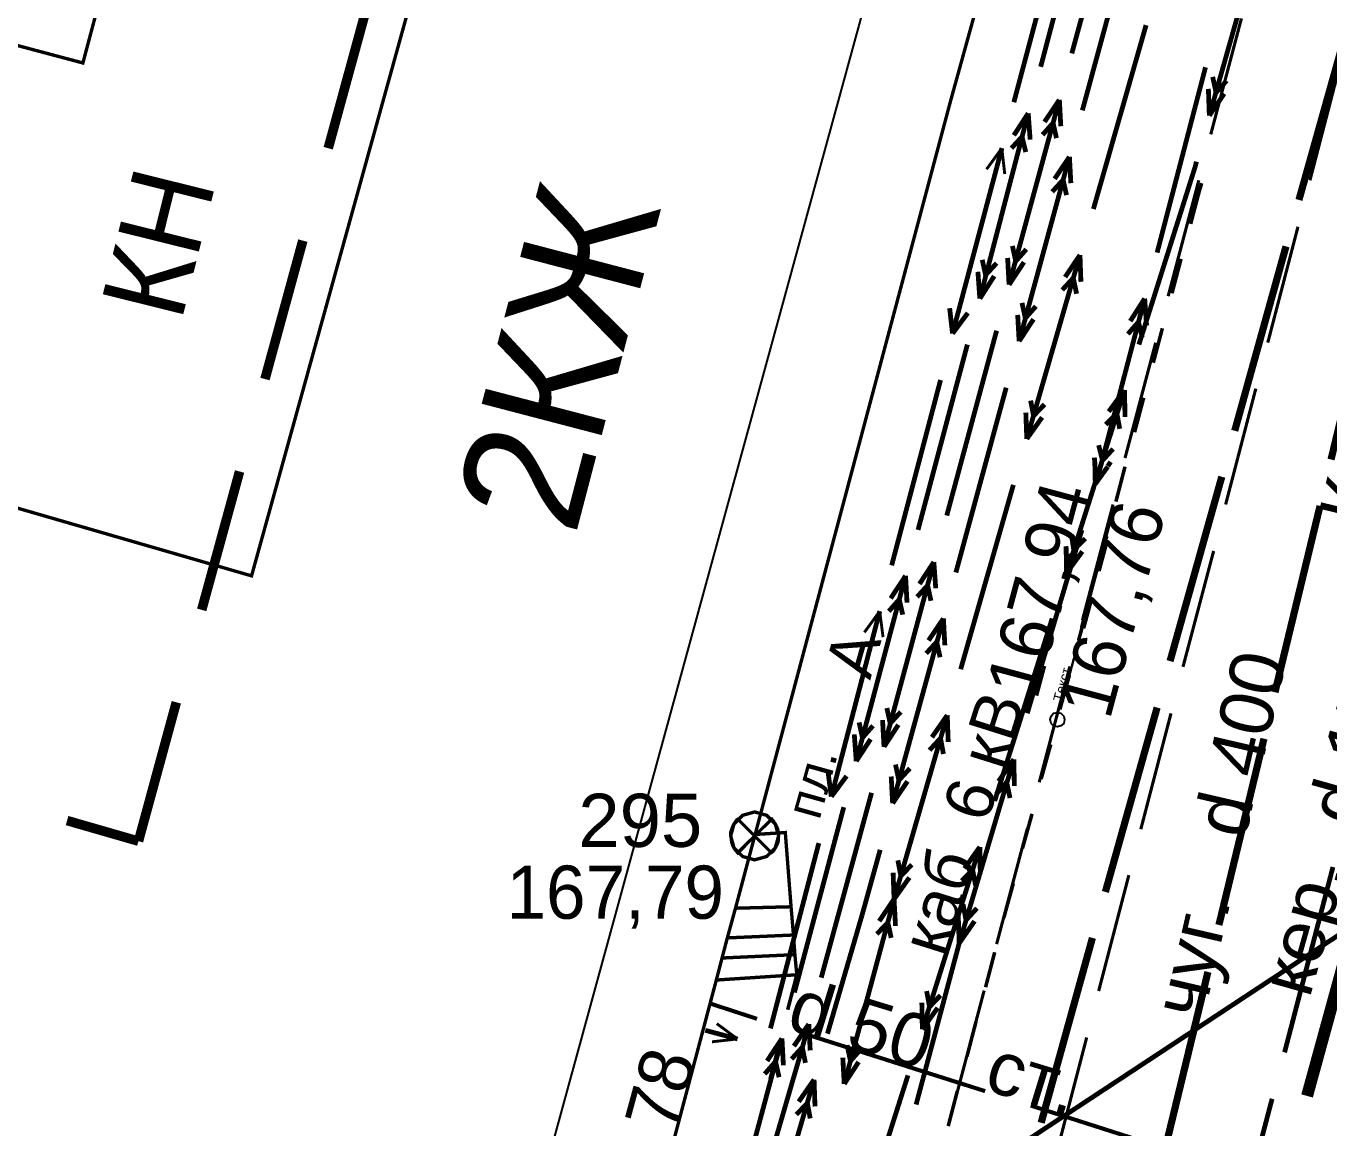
# Model space of a CAD drawing. Extents: x -2634 to -2115, y -2142 to -1393.
# Drawn here: x -2234.36 to -2207.16, y -1567.32 to -1544.31 of the extents above; entities that cross this region are included whole.
import ezdxf

# ---------------------------------------------------------------- set-up
doc = ezdxf.new("R2010")
doc.units = 0
doc.header["$MEASUREMENT"] = 0
for name, color, linetype in [('500_Геодез-Пункты_гео', 7, 'Continuous'), ('500_Дополн-Бордюры__п', 7, 'Continuous'), ('500_Дополн-Ступени__л', 7, 'Continuous'), ('500_Дороги-Проезжие_ч', 7, 'Continuous'), ('500_Линии_-ЛЭП_кабель', 7, 'Continuous'), ('500_Линии_-Электрокаб', 7, 'Continuous'), ('500_Рельеф-Высотные_о', 7, 'Continuous'), ('500_Строен-Дополнения', 7, 'Continuous'), ('500_Строен-Здания', 7, 'Continuous'), ('500_Трубоп-Водопровод', 7, 'Continuous'), ('500_Трубоп-Канализаци', 7, 'Continuous'), ('500_Трубоп-Сооружения', 7, 'Continuous'), ('500_Трубоп-Теплосети', 7, 'Continuous'), ('Красные_ли-Красные_ли', 7, 'Continuous'), ('Красные_ли-Линии_регу', 7, 'Continuous')]:
    doc.layers.add(name, color=color, linetype=linetype)
doc.styles.add('TARIAL', font='Arial')

msp = doc.modelspace()

# ---------------------------------------------------------------- linework, layer by layer
at = {"layer": '500_Геодез-Пункты_гео', "color": 0}
msp.add_lwpolyline([(-2217.65, -1560.22), (-2217.65, -1560.22), (-2217.65, -1560.22), (-2217.65, -1560.22)], close=True, dxfattribs=at)
for points, const_width in [([(-2219.15, -1560.72), (-2218.9, -1560.79), (-2218.72, -1560.97), (-2218.65, -1561.22), (-2218.72, -1561.47), (-2218.9, -1561.65), (-2219.15, -1561.72), (-2219.4, -1561.65), (-2219.58, -1561.47), (-2219.65, -1561.22), (-2219.58, -1560.97), (-2219.4, -1560.79)], 0.07), ([(-2219.15, -1561.22), (-2219.5, -1561.58), (-2219.55, -1561.52), (-2219.58, -1561.48), (-2219.61, -1561.42), (-2219.63, -1561.36), (-2219.64, -1561.29), (-2219.65, -1561.21), (-2219.65, -1561.14), (-2219.62, -1561.05), (-2219.59, -1560.98), (-2219.55, -1560.92), (-2219.52, -1560.88), (-2219.5, -1560.87)], 0.065), ([(-2219.15, -1561.22), (-2218.79, -1560.87), (-2218.75, -1560.92), (-2218.7, -1561), (-2218.67, -1561.07), (-2218.65, -1561.15), (-2218.65, -1561.21), (-2218.65, -1561.29), (-2218.66, -1561.35), (-2218.68, -1561.4), (-2218.71, -1561.46), (-2218.74, -1561.51), (-2218.77, -1561.55), (-2218.8, -1561.57)], 0.065)]:
    msp.add_lwpolyline(points, close=True, dxfattribs=dict(at, const_width=const_width))
at = {"layer": '500_Геодез-Пункты_гео', "color": 0, "const_width": 0.065}
for points in [[(-2219.5, -1561.57), (-2218.8, -1560.87)], [(-2219.5, -1560.87), (-2218.8, -1561.57)]]:
    msp.add_lwpolyline(points, dxfattribs=at)
at = {"layer": '500_Дополн-Бордюры__п', "color": 1, "const_width": 0.075}
for points in [[(-2210.05, -1548.44), (-2209.86, -1547.72)], [(-2209.82, -1547.59), (-2209.92, -1547.93)], [(-2210.44, -1549.89), (-2210.25, -1549.17)], [(-2210.83, -1551.34), (-2210.64, -1550.62)], [(-2211.22, -1552.79), (-2211.03, -1552.07)], [(-2211.61, -1554.24), (-2211.42, -1553.51)], [(-2212, -1555.69), (-2211.8, -1554.96)], [(-2212.39, -1557.14), (-2212.19, -1556.41)], [(-2212.78, -1558.58), (-2212.58, -1557.86)], [(-2213.17, -1560.03), (-2212.97, -1559.31)], [(-2213.56, -1561.48), (-2213.36, -1560.76)], [(-2213.95, -1562.93), (-2213.75, -1562.21)], [(-2214.33, -1564.38), (-2214.14, -1563.65)], [(-2218.27, -1564.12), (-2218.46, -1564.85)], [(-2214.72, -1565.83), (-2214.53, -1565.1)], [(-2218.64, -1565.58), (-2218.83, -1566.3)], [(-2215.11, -1567.28), (-2214.92, -1566.55)], [(-2219.01, -1567.03), (-2219.2, -1567.76)]]:
    msp.add_lwpolyline(points, dxfattribs=at)
at = {"layer": '500_Дополн-Ступени__л', "color": 0, "const_width": 0.07}
for points in [[(-2219.55, -1562.73), (-2218.39, -1562.7), (-2218.34, -1563.29), (-2219.72, -1563.35)], [(-2219.72, -1563.35), (-2218.34, -1563.29), (-2218.31, -1563.7), (-2219.83, -1563.77)], [(-2219.83, -1563.77), (-2218.31, -1563.7), (-2218.27, -1564.12), (-2219.95, -1564.23)]]:
    msp.add_lwpolyline(points, close=True, dxfattribs=at)
at = {"layer": '500_Линии_-ЛЭП_кабель', "color": 2, "const_width": 0.1}
msp.add_lwpolyline([(-2225.5, -1575.51), (-2196.19, -1556.19)], dxfattribs=at)
at = {"layer": '500_Линии_-Электрокаб', "color": 12, "const_width": 0.1}
for points in [[(-2211.48, -1541.02), (-2212.53, -1544.88)], [(-2212.16, -1541.29), (-2213.18, -1545.16)], [(-2211.26, -1542.21), (-2212.31, -1546.07)], [(-2208.57, -1542.33), (-2209.66, -1546.18)], [(-2212.08, -1548.13), (-2210.98, -1544.29)], [(-2210.75, -1549.04), (-2209.74, -1545.17)], [(-2209.59, -1545.37), (-2209.52, -1545.7)], [(-2209.68, -1545.62), (-2209.66, -1546.18)], [(-2209.3, -1545.45), (-2209.52, -1545.7)], [(-2212.79, -1545.85), (-2213.84, -1549.71)], [(-2212.79, -1545.85), (-2213.1, -1546.31)], [(-2212.79, -1545.85), (-2212.76, -1546.4)], [(-2209.35, -1545.72), (-2209.66, -1546.18)], [(-2213.44, -1546.13), (-2214.45, -1550)], [(-2213.44, -1546.13), (-2213.74, -1546.59)], [(-2213.44, -1546.13), (-2213.4, -1546.68)], [(-2212.92, -1546.33), (-2213.14, -1546.58)], [(-2212.92, -1546.34), (-2212.85, -1546.65)], [(-2213.57, -1546.62), (-2213.79, -1546.86)], [(-2213.57, -1546.62), (-2213.49, -1546.94)], [(-2212.58, -1547.04), (-2213.13, -1549.06)], [(-2212.58, -1547.04), (-2212.89, -1547.5)], [(-2212.58, -1547.04), (-2212.55, -1547.59)], [(-2209.95, -1547.23), (-2211.13, -1550.96)], [(-2209.93, -1547.14), (-2209.95, -1547.23)], [(-2212.71, -1547.52), (-2212.94, -1547.77)], [(-2212.71, -1547.53), (-2212.64, -1547.84)], [(-2213.77, -1548.9), (-2213.7, -1549.22)], [(-2214.4, -1549.19), (-2214.33, -1549.51)], [(-2213.87, -1549.15), (-2213.84, -1549.71)], [(-2213.48, -1548.97), (-2213.7, -1549.22)], [(-2213.13, -1549.06), (-2213.63, -1550.89)], [(-2213.47, -1552.93), (-2212.36, -1549.09)], [(-2212.67, -1549.55), (-2212.36, -1549.09)], [(-2212.34, -1549.65), (-2212.36, -1549.09)], [(-2214.49, -1549.44), (-2214.45, -1550)], [(-2214.1, -1549.26), (-2214.33, -1549.51)], [(-2213.53, -1549.24), (-2213.84, -1549.71)], [(-2214.15, -1549.53), (-2214.45, -1550)], [(-2212.73, -1549.82), (-2212.5, -1549.57)], [(-2212.43, -1549.9), (-2212.5, -1549.57)], [(-2211.92, -1553.47), (-2211.01, -1550)], [(-2211.31, -1550.47), (-2211.01, -1550)], [(-2210.97, -1550.56), (-2211.01, -1550)], [(-2213.57, -1550.09), (-2213.5, -1550.41)], [(-2213.28, -1550.16), (-2213.5, -1550.41)], [(-2213.66, -1550.34), (-2213.63, -1550.89)], [(-2213.33, -1550.43), (-2213.63, -1550.89)], [(-2211.36, -1550.74), (-2211.14, -1550.49)], [(-2211.06, -1550.81), (-2211.14, -1550.49)], [(-2214.1, -1550.67), (-2215.14, -1554.53)], [(-2214.71, -1550.96), (-2215.74, -1554.83)], [(-2213.9, -1551.86), (-2214.95, -1555.72)], [(-2211.43, -1551.91), (-2212.64, -1555.73)], [(-2211.43, -1551.91), (-2211.76, -1552.36)], [(-2211.43, -1551.91), (-2211.42, -1552.47)], [(-2213.33, -1552.44), (-2213.39, -1552.13)], [(-2213.47, -1552.93), (-2213.49, -1552.38)], [(-2213.33, -1552.45), (-2213.1, -1552.21)], [(-2211.59, -1552.4), (-2211.82, -1552.63)], [(-2211.59, -1552.4), (-2211.53, -1552.72)], [(-2213.47, -1552.93), (-2213.15, -1552.48)], [(-2211.89, -1553.38), (-2211.97, -1553.06)], [(-2211.89, -1553.38), (-2211.67, -1553.14)], [(-2212.05, -1553.43), (-2212.06, -1553.32)], [(-2212.04, -1553.87), (-2212.05, -1553.43)], [(-2212.04, -1553.87), (-2211.92, -1553.47)], [(-2212.04, -1553.87), (-2211.78, -1553.51)], [(-2211.78, -1553.5), (-2211.72, -1553.41)], [(-2214.85, -1557.74), (-2213.75, -1553.89)], [(-2213.46, -1558.66), (-2212.32, -1554.83)], [(-2212.65, -1555.17), (-2212.64, -1555.73)], [(-2212.54, -1554.92), (-2212.49, -1555.25)], [(-2212.25, -1555.01), (-2212.49, -1555.25)], [(-2212.31, -1555.28), (-2212.64, -1555.73)], [(-2215.41, -1555.5), (-2216.45, -1559.36)], [(-2215.41, -1555.5), (-2215.71, -1555.96)], [(-2215.41, -1555.5), (-2215.37, -1556.05)], [(-2216, -1555.79), (-2217.03, -1559.66)], [(-2216, -1555.79), (-2216.31, -1556.26)], [(-2216, -1555.79), (-2215.97, -1556.35)], [(-2215.54, -1555.99), (-2215.76, -1556.23)], [(-2215.54, -1555.99), (-2215.47, -1556.31)], [(-2216.13, -1556.28), (-2216.35, -1556.53)], [(-2216.13, -1556.29), (-2216.06, -1556.6)], [(-2215.21, -1556.68), (-2216.27, -1560.54)], [(-2215.21, -1556.68), (-2215.52, -1557.14)], [(-2215.21, -1556.68), (-2215.18, -1557.24)], [(-2212.94, -1556.68), (-2214.14, -1560.49)], [(-2215.35, -1557.17), (-2215.57, -1557.41)], [(-2215.35, -1557.17), (-2215.28, -1557.49)], [(-2216.39, -1558.55), (-2216.32, -1558.87)], [(-2216.1, -1558.63), (-2216.32, -1558.87)], [(-2216.24, -1562.54), (-2215.13, -1558.7)], [(-2215.45, -1559.16), (-2215.13, -1558.7)], [(-2215.11, -1559.26), (-2215.13, -1558.7)], [(-2216.97, -1558.85), (-2216.9, -1559.17)], [(-2216.68, -1558.92), (-2216.9, -1559.17)], [(-2216.48, -1558.8), (-2216.45, -1559.36)], [(-2216.15, -1558.9), (-2216.45, -1559.36)], [(-2217.07, -1559.1), (-2217.03, -1559.66)], [(-2216.73, -1559.2), (-2217.03, -1559.66)], [(-2215.5, -1559.43), (-2215.27, -1559.18)], [(-2215.21, -1559.51), (-2215.27, -1559.18)], [(-2216.21, -1559.73), (-2216.14, -1560.06)], [(-2215.91, -1559.81), (-2216.14, -1560.06)], [(-2214.88, -1563.46), (-2213.74, -1559.62)], [(-2214.06, -1560.08), (-2213.74, -1559.62)], [(-2213.73, -1560.18), (-2213.74, -1559.62)], [(-2216.3, -1559.98), (-2216.27, -1560.54)], [(-2215.96, -1560.08), (-2216.27, -1560.54)], [(-2216.71, -1560.32), (-2217.76, -1564.18)], [(-2214.11, -1560.35), (-2213.89, -1560.1)], [(-2213.82, -1560.43), (-2213.89, -1560.1)], [(-2217.29, -1560.62), (-2218.32, -1564.49)], [(-2216.53, -1561.51), (-2216.91, -1562.88)], [(-2214.45, -1561.45), (-2215.65, -1565.26)], [(-2214.45, -1561.45), (-2214.77, -1561.9)], [(-2214.45, -1561.45), (-2214.44, -1562.01)], [(-2216.1, -1562.05), (-2216.16, -1561.73)], [(-2216.1, -1562.06), (-2215.87, -1561.82)], [(-2214.6, -1561.93), (-2214.83, -1562.16)], [(-2214.6, -1561.93), (-2214.54, -1562.25)], [(-2216.24, -1562.54), (-2216.26, -1561.99)], [(-2216.24, -1562.54), (-2215.92, -1562.09)], [(-2216.24, -1562.54), (-2217.28, -1566.4)], [(-2216.24, -1562.54), (-2216.55, -1563)], [(-2216.24, -1562.54), (-2216.21, -1563.1)], [(-2214.74, -1562.97), (-2214.8, -1562.65)], [(-2214.73, -1562.97), (-2214.51, -1562.73)], [(-2216.91, -1562.88), (-2217.63, -1565.35)], [(-2216.37, -1563.03), (-2216.6, -1563.27)], [(-2216.37, -1563.03), (-2216.3, -1563.35)], [(-2214.88, -1563.46), (-2214.9, -1562.9)], [(-2214.88, -1563.46), (-2214.56, -1563)], [(-2215.78, -1566.83), (-2214.88, -1563.46)], [(-2215.66, -1564.7), (-2215.65, -1565.26)], [(-2215.56, -1564.46), (-2215.5, -1564.79)], [(-2215.27, -1564.55), (-2215.5, -1564.79)], [(-2215.33, -1564.81), (-2215.65, -1565.26)], [(-2218.02, -1565.15), (-2218.33, -1565.61)], [(-2218.02, -1565.15), (-2218.16, -1565.66)], [(-2218.02, -1565.15), (-2217.99, -1565.7)], [(-2218.58, -1565.45), (-2219.62, -1569.32)], [(-2218.58, -1565.45), (-2218.89, -1565.92)], [(-2218.58, -1565.45), (-2218.55, -1566.01)], [(-2218.16, -1565.66), (-2219.13, -1568.99)], [(-2218.18, -1565.66), (-2218.38, -1565.88)], [(-2218.16, -1565.64), (-2218.18, -1565.66)], [(-2218.16, -1565.64), (-2218.15, -1565.66)], [(-2218.15, -1565.66), (-2218.09, -1565.96)], [(-2217.22, -1565.59), (-2217.15, -1565.92)], [(-2216.93, -1565.67), (-2217.15, -1565.92)], [(-2218.72, -1565.94), (-2218.94, -1566.19)], [(-2218.71, -1565.95), (-2218.64, -1566.26)], [(-2217.31, -1565.85), (-2217.28, -1566.4)], [(-2216.98, -1565.94), (-2217.28, -1566.4)], [(-2217.91, -1566.31), (-2219.03, -1570.15)], [(-2217.91, -1566.31), (-2218.23, -1566.77)], [(-2217.91, -1566.31), (-2217.89, -1566.87)], [(-2215.95, -1566.22), (-2217.16, -1570.03)], [(-2218.05, -1566.8), (-2218.28, -1567.04)], [(-2218.05, -1566.8), (-2217.99, -1567.12)]]:
    msp.add_lwpolyline(points, dxfattribs=at)
at = {"layer": '500_Линии_-Электрокаб', "color": 1}
for points, const_width in [([(-2212.71, -1542.03), (-2213.74, -1545.9)], 0.1), ([(-2213.99, -1546.86), (-2215.02, -1550.73)], 0.1), ([(-2213.99, -1546.86), (-2214.31, -1547.3)], 0.06), ([(-2213.99, -1546.86), (-2213.93, -1547.4)], 0.06), ([(-2215.08, -1550.2), (-2215.02, -1550.73)], 0.1), ([(-2214.7, -1550.3), (-2215.02, -1550.73)], 0.1), ([(-2215.27, -1551.7), (-2215.47, -1552.46)], 0.1), ([(-2215.47, -1552.46), (-2216.29, -1555.57)], 0.1), ([(-2216.54, -1556.53), (-2217.55, -1560.4)], 0.1), ([(-2216.54, -1556.53), (-2216.86, -1556.97)], 0.06), ([(-2216.54, -1556.53), (-2216.47, -1557.07)], 0.06), ([(-2217.62, -1559.87), (-2217.55, -1560.4)], 0.1), ([(-2217.23, -1559.97), (-2217.55, -1560.4)], 0.1), ([(-2217.81, -1561.37), (-2218.82, -1565.24)], 0.1), ([(-2214.88, -1563.46), (-2215.01, -1563.94)], 0.06), ([(-2219.51, -1565.46), (-2219.94, -1565.14)], 0.06), ([(-2219.51, -1565.46), (-2220.18, -1565.28)], 0.1), ([(-2220.18, -1565.28), (-2219.69, -1565.41)], 0.06), ([(-2219.51, -1565.46), (-2220.04, -1565.52)], 0.06)]:
    msp.add_lwpolyline(points, dxfattribs=dict(at, const_width=const_width))
at = {"layer": '500_Рельеф-Высотные_о', "color": 0, "const_width": 0.05}
msp.add_lwpolyline([(-2212.73, -1558.43), (-2211.65, -1554.37)], dxfattribs=at)
at = {"layer": '500_Рельеф-Высотные_о', "color": 0}
msp.add_lwpolyline([(-2212.83, -1558.64), (-2212.76, -1558.66), (-2212.7, -1558.72), (-2212.68, -1558.79), (-2212.7, -1558.87), (-2212.76, -1558.92), (-2212.83, -1558.94), (-2212.91, -1558.92), (-2212.96, -1558.87), (-2212.98, -1558.79), (-2212.96, -1558.72), (-2212.91, -1558.66)], close=True, dxfattribs=at)
at = {"layer": '500_Строен-Дополнения', "color": 0, "const_width": 0.07}
msp.add_lwpolyline([(-2219.14, -1561.19), (-2219.55, -1562.73), (-2218.39, -1562.7), (-2218.51, -1561.15)], close=True, dxfattribs=at)
at = {"layer": '500_Строен-Здания', "color": 0, "const_width": 0.07}
for points in [[(-2249.77, -1516.56), (-2251.11, -1521.71), (-2251.41, -1522.87), (-2251.69, -1523.92), (-2251.73, -1524.08), (-2257.85, -1547.49), (-2251.79, -1549.27), (-2238.96, -1553.05), (-2237.56, -1553.5), (-2229.65, -1555.79), (-2226.37, -1543.94), (-2226.08, -1542.93), (-2225.43, -1543.11), (-2221.2, -1527.17), (-2220.92, -1526.12), (-2220.48, -1524.48), (-2222.07, -1524.03), (-2222.43, -1523.92), (-2229.33, -1521.95), (-2236.93, -1519.77), (-2248.03, -1516.59), (-2248.21, -1517.11), (-2249.3, -1516.73)], [(-2233.17, -1545.08), (-2232.37, -1542.07), (-2226.37, -1543.94), (-2229.65, -1555.79), (-2237.56, -1553.5), (-2238.96, -1553.05), (-2251.79, -1549.27), (-2251.21, -1547.07), (-2239.3, -1550.23), (-2237.16, -1550.8), (-2236.35, -1547.79), (-2235.67, -1547.97), (-2234.78, -1544.65)]]:
    msp.add_lwpolyline(points, close=True, dxfattribs=at)
msp.add_lwpolyline([(-2214.28, -1543.05), (-2215.06, -1545.87), (-2219.14, -1561.19), (-2219.55, -1562.73), (-2219.72, -1563.35), (-2219.83, -1563.77), (-2219.95, -1564.23), (-2221.69, -1570.79), (-2223.86, -1572.06), (-2224.64, -1572.52), (-2238.32, -1568.42), (-2238.63, -1568.33), (-2241.95, -1567.33), (-2243.33, -1566.92), (-2244.3, -1566.63), (-2253.52, -1563.89), (-2253.79, -1563.81), (-2254.12, -1563.71), (-2268.92, -1559.31), (-2261.54, -1531.98)], dxfattribs=at)
at = {"layer": '500_Трубоп-Водопровод', "color": 94, "const_width": 0.085}
for points in [[(-2219.1, -1565.04), (-2220.08, -1564.72)], [(-2220.08, -1564.72), (-2219.84, -1564.8)], [(-2214.34, -1566.55), (-2218.15, -1565.34)], [(-2209.58, -1568.07), (-2213.39, -1566.85)]]:
    msp.add_lwpolyline(points, dxfattribs=at)
at = {"layer": '500_Трубоп-Канализаци', "color": 34, "const_width": 0.15}
for points in [[(-2206.71, -1544.09), (-2207.79, -1547.94)], [(-2208.06, -1548.91), (-2209.13, -1552.76)], [(-2206.18, -1549.47), (-2207.12, -1553.36)], [(-2209.4, -1553.72), (-2210.48, -1557.57)], [(-2207.35, -1554.33), (-2208.29, -1558.22)], [(-2210.75, -1558.54), (-2211.83, -1562.39)], [(-2208.52, -1559.19), (-2209.46, -1563.08)], [(-2212.1, -1563.35), (-2213.17, -1567.21)], [(-2209.69, -1564.06), (-2209.79, -1564.48)], [(-2209.79, -1564.48), (-2210.63, -1567.95)]]:
    msp.add_lwpolyline(points, dxfattribs=at)
at = {"layer": '500_Трубоп-Канализаци', "color": 32, "const_width": 0.1}
for points in [[(-2208.09, -1565.74), (-2207.08, -1561.87)], [(-2209.37, -1570.58), (-2208.35, -1566.71)]]:
    msp.add_lwpolyline(points, dxfattribs=at)
at = {"layer": '500_Трубоп-Сооружения', "color": 0, "const_width": 0.065}
for points in [[(-2208.99, -1544.15), (-2209.63, -1546.57)], [(-2207.56, -1547.53), (-2206.93, -1545.11)], [(-2209.88, -1547.53), (-2210.52, -1549.95)], [(-2208.44, -1550.92), (-2207.81, -1548.5)], [(-2210.78, -1550.92), (-2211.42, -1553.33)], [(-2209.32, -1554.3), (-2208.69, -1551.88)], [(-2211.67, -1554.3), (-2212.31, -1556.72)], [(-2210.21, -1557.69), (-2209.57, -1555.27)], [(-2212.57, -1557.68), (-2213.21, -1560.1)], [(-2211.09, -1561.08), (-2210.46, -1558.66)], [(-2213.46, -1561.07), (-2214.1, -1563.48)], [(-2211.97, -1564.46), (-2211.34, -1562.04)], [(-2214.36, -1564.45), (-2215, -1566.87)], [(-2212.85, -1567.85), (-2212.22, -1565.43)]]:
    msp.add_lwpolyline(points, dxfattribs=at)
at = {"layer": '500_Трубоп-Теплосети', "color": 174, "const_width": 0.25}
msp.add_lwpolyline([(-2206.56, -1562.79), (-2207.62, -1566.65)], dxfattribs=at)
at = {"layer": 'Красные_ли-Красные_ли', "color": 12}
msp.add_line((-2190.169, -1446.35), (-2225.04, -1573.75), dxfattribs=at)
at = {"layer": 'Красные_ли-Линии_регу', "color": 0, "const_width": 0.2}
for points in [[(-2228.05, -1546.86), (-2227.26, -1543.97)], [(-2229.37, -1551.68), (-2228.58, -1548.79)], [(-2230.69, -1556.5), (-2229.9, -1553.61)], [(-2232.01, -1561.33), (-2231.22, -1558.43)], [(-2233.5, -1560.9), (-2232.01, -1561.33)]]:
    msp.add_lwpolyline(points, dxfattribs=at)

# ---------------------------------------------------------------- texts
at = {"layer": '500_Геодез-Пункты_гео', "color": 0, "style": 'TARIAL'}
msp.add_text('295', height=1.11, dxfattribs=at).set_placement((-2222.83, -1561.45))
at = {"layer": '500_Геодез-Пункты_гео', "color": 0}
msp.add_text('167,79', height=1.11, dxfattribs=at).set_placement((-2224.33, -1562.95))
at = {"layer": '500_Дороги-Проезжие_ч', "color": 0}
msp.add_text('А', height=0.99, rotation=74.25, dxfattribs=at).set_placement((-2216.74, -1557.98))
at = {"layer": '500_Линии_-Электрокаб', "color": 0, "style": 'TARIAL'}
msp.add_text(' каб  6 кВ', height=0.99, rotation=72.47, dxfattribs=at).set_placement((-2215.3, -1564.14))
at = {"layer": '500_Рельеф-Высотные_о', "color": 214}
for s, rotation, p in [('167,94', 74.96, (-2213.26, -1558.41)), ('167,76', 74.96, (-2211.74, -1558.82)), ('167,78', 74.8, (-2221.56, -1570.24))]:
    msp.add_text(s, height=1.11, rotation=rotation, dxfattribs=at).set_placement(p)
at = {"layer": '500_Рельеф-Высотные_о', "color": 0, "style": 'TARIAL'}
msp.add_text('Текст', height=0.2, rotation=74.96, dxfattribs=at).set_placement((-2212.73, -1558.43))
at = {"layer": '500_Строен-Дополнения', "color": 0, "style": 'TARIAL'}
msp.add_text('пл. ', height=0.74, rotation=74.36, dxfattribs=at).set_placement((-2217.8, -1560.91))
at = {"layer": '500_Строен-Здания', "color": 5}
for s, height, rotation, p in [('КН', 1.73, 76.06, (-2231.12, -1550.51)), ('2КЖ', 2.59, 75.34, (-2222.9, -1554.99))]:
    msp.add_text(s, height=height, rotation=rotation, dxfattribs=at).set_placement(p)
at = {"layer": '500_Трубоп-Водопровод', "color": 94, "style": 'TARIAL'}
msp.add_text('d 50   ст.', height=1.11, rotation=342.9, dxfattribs=at).set_placement((-2218.52, -1565.24))
at = {"layer": '500_Трубоп-Канализаци', "color": 14}
msp.add_text('К', height=1.11, rotation=76.26, dxfattribs=at).set_placement((-2206.31, -1554.77))
at = {"layer": '500_Трубоп-Канализаци', "color": 14, "style": 'TARIAL'}
for s, rotation, p in [('кер.  d 150', 74.27, (-2207.57, -1564.63)), ('чуг.   d 400 ', 76.98, (-2209.79, -1565.08))]:
    msp.add_text(s, height=1.11, rotation=rotation, dxfattribs=at).set_placement(p)

doc.saveas('drawing.dxf')
